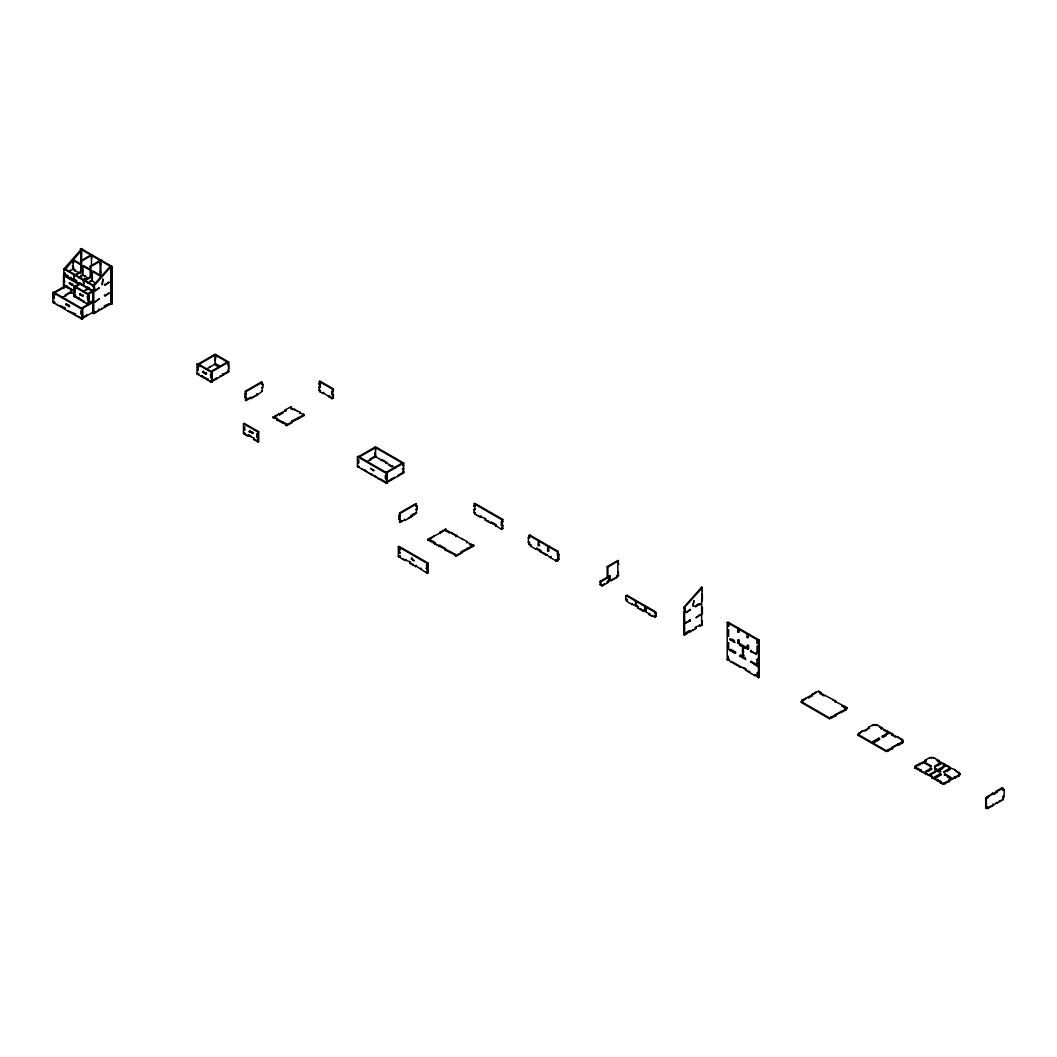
<?xml version="1.0" encoding="UTF-8"?>
<svg xmlns="http://www.w3.org/2000/svg" width="1057" height="1057" viewBox="0 0 1057 1057"><rect width="100%" height="100%" fill="white"/><g stroke="black" fill="none" stroke-linecap="round" stroke-linejoin="round"><path stroke-width="1.5" d="M63.856 288.614L63.856 268.993L81.614 248.91M63.856 269.812L64.569 270.222L82.314 249.32M95.104 290.318L95.104 291.137L99.358 287.848L95.104 290.318L94.39 286.619L92.976 286.619L92.976 285.8L110.721 265.717M90.77 255.014L80.187 248.91L80.9 248.501L112.148 266.536L112.148 303.755L111.434 304.165L111.434 266.126L93.677 286.209L63.856 268.993M690.274 630.976L689.56 630.567L690.274 631.795L690.274 630.976L686.019 634.266L683.879 634.676L683.879 611.382L685.306 611.382L685.306 608.105L683.879 608.105L683.879 607.286L701.637 587.19L702.35 587.6L701.637 600.31L702.35 600.72L702.35 594.166L701.637 593.757M702.35 587.6L683.879 608.105M80.187 273.499L73.092 269.403L73.092 260.379L73.805 259.969L80.345 263.748M73.805 262.44L72.378 262.44M64.569 269.403L65.283 268.993L93.677 285.39L93.677 313.599L92.976 313.189L92.976 289.909L93.677 290.318M64.569 270.222L65.283 268.993M91.483 254.605L80.834 260.749L81.534 261.158L92.197 255.014L91.483 258.701M73.805 267.355L72.378 267.355M63.856 273.089L65.283 273.089M69.537 270.632L73.805 268.993L75.219 269.812M74.505 291.706L63.499 285.35L63.499 275.507L64.213 275.097L78.773 283.342M78.694 277.568L82.961 275.097L82.961 266.087L83.675 265.677L89.858 269.244M64.569 274.318L68.124 275.56M73.726 275.507L74.439 279.207L73.726 275.507L80.834 271.411L80.9 249.32M83.807 280.515L90.202 276.828L90.202 266.166L100.851 260.009M75.153 275.507L81.534 271.821L81.614 249.729M90.202 266.166L90.915 266.575L101.564 260.432M63.499 285.35L64.213 284.941M64.001 285.641L64.715 285.231L64.715 286.051M52.85 292.485L53.563 292.076L82.671 308.882L82.671 318.725L81.97 319.135L52.85 302.328L52.85 292.485L81.97 309.291L82.671 308.882M72.206 284.637L72.206 285.456L69.366 282.999L72.907 284.227M54.052 292.366L64.847 286.13M69.366 283.818L70.066 282.589M54.766 292.776L66.908 285.76M67.41 275.969L67.41 276.789L76.646 280.475M85.155 275.56L84.454 276.789M92.329 271.49L93.042 271.081L102.199 276.379L101.498 276.789L92.329 271.49L92.329 280.515L88.075 282.972M76.646 281.294L75.932 281.704L75.932 280.885M54.052 295.643L54.052 298.92L53.352 295.233L54.766 295.233M84.454 278.837L86.225 278.625L83.384 280.264M73.805 286.381L74.505 285.971L89.065 294.375L89.065 304.218L88.352 304.627L73.805 296.211L73.805 286.381L88.352 294.784L89.065 294.375M78.773 283.514L78.059 283.923L63.499 275.507M79.13 283.553L79.83 283.144L79.13 282.734M75.007 286.249L80.398 283.144M84.52 280.924L90.915 277.238L90.915 266.575M75.721 286.658L81.112 283.553M112.148 266.536L111.434 266.945L100.851 260.841L100.851 275.6L100.151 276.009M52.85 302.328L53.563 301.919M74.334 289.962L73.62 291.19L74.334 290.781L65.415 285.641M75.007 289.539L75.007 292.815L74.294 289.129L75.721 289.129M54.766 301.8L53.352 302.619L53.352 301.8L54.052 302.21M62.244 297.479L71.665 292.036M110.721 269.812L111.434 269.403M54.766 302.619L54.052 303.029L54.052 301.377M65.415 296.462L65.983 295.313L65.283 294.903L70.251 292.036L75.219 294.903M110.721 273.089L111.434 272.68M56.893 304.667L57.607 304.257M81.614 284.98L81.614 284.161L87.295 287.438L87.995 287.028M73.805 296.211L74.505 295.801L74.505 285.971M87.995 287.848L87.295 288.257L87.295 287.438M74.294 296.502L74.294 295.683L75.721 295.683M83.186 291.375L89.422 287.768M92.976 285.8L93.677 285.39M79.658 293.859L80.372 293.45L79.658 294.678L79.658 293.859L83.212 295.907L79.658 294.678M60.447 305.896L59.734 306.305L59.734 305.486L65.283 307.864M90.836 289.499L90.136 289.909L90.136 289.09L92.976 290.728L94.39 289.909M65.983 304.165L69.537 305.407L68.824 306.636L69.537 306.226L65.983 304.165L68.824 306.636M65.983 304.997L66.697 303.755M78.945 297.546L78.231 298.774L78.945 298.365M83.212 295.088L82.499 296.317M110.721 279.656L111.434 279.246M87.863 293.674L91.906 291.336M93.967 290.966L88.563 294.084L89.065 304.218M105.039 284.571L109.307 282.113L105.039 285.39L104.339 284.161M65.283 308.684L64.569 309.093L64.569 308.274M87.863 296.951L87.863 300.241L87.15 296.541L88.563 296.541M67.41 310.732L75.787 313.929M110.721 286.381L111.434 285.971M84.626 301.655L83.913 302.064L83.913 301.245L75.721 296.502L75.007 296.911L75.007 296.092M87.15 303.927L87.15 303.108L87.863 303.518L93.544 300.241M93.544 301.06L87.863 304.337L87.863 303.518M81.468 308.195L92.263 301.958M92.976 302.368L82.182 308.604L82.671 318.725M105.039 295.392L109.307 292.934L105.039 296.211L104.339 294.982M110.721 292.934L111.434 292.525M81.468 311.471L81.468 314.748L80.755 311.062L82.182 311.062M110.721 299.66L111.434 299.25M93.399 311.96L81.468 318.844L80.755 317.615L80.755 318.434L87.15 314.748L87.15 315.567M92.976 313.189L95.104 312.78L99.358 309.503L99.358 310.322L98.658 309.912M105.039 306.226L105.039 307.045L104.339 306.636L104.339 305.817L109.307 303.755L109.307 304.588L108.594 304.165M110.721 302.936L111.434 302.527M93.677 313.599L111.434 303.346L112.148 303.755M197.038 364.084L197.738 363.674L212.298 372.077L212.298 381.921L211.598 382.33L197.038 373.927L197.038 364.084L211.598 372.487L212.298 372.077M198.24 363.965L215.139 354.201L228.708 362.036L228.708 371.879L211.096 382.039L210.383 380.811L210.383 381.63L211.096 381.22M198.954 364.374L215.139 355.02L215.139 364.863L217.293 366.105M198.24 367.241L198.24 370.518L197.527 366.832L198.954 366.832M215.139 357.491L215.853 357.081L215.139 360.767M197.038 373.927L197.738 373.517M198.24 373.808L197.527 374.218L197.527 373.398L198.24 374.627L198.954 373.398M206.419 369.078L215.853 363.634M206.445 373.623L205.732 374.033L206.445 372.804L206.445 373.623L202.891 371.575L202.891 372.394L203.605 371.166M214.426 363.634L219.09 365.497M202.178 376.081L201.477 376.49L201.477 375.671L207.159 378.948L207.859 378.538M211.096 371.39L227.281 362.036M211.81 371.8L228.708 362.036M211.096 374.667L211.096 377.944L210.383 374.257L211.81 374.257M227.995 364.903L228.708 364.493L227.995 364.084M207.859 379.357L207.159 379.767L207.159 378.948M219.816 376.186L223.027 375.156L223.027 374.337L228.708 371.06L227.995 370.65M262.281 382.238L246.096 391.592L245.383 400.193L246.096 400.603L246.096 397.326L244.669 397.326L245.383 391.182L261.568 381.828L262.281 384.695L262.995 384.286L262.995 387.575L261.568 387.575M244.669 397.326L246.096 397.326M246.625 399.48L249.108 398.04M246.096 400.603L251.064 397.736L251.064 398.555L250.35 397.326L251.064 397.736M251.606 397.432L257.313 394.948L262.281 391.262L262.281 387.985M251.064 398.555L257.313 394.948M243.956 433.819L243.956 433L244.669 433.41L243.467 433.529L243.467 423.685L244.167 423.276L258.727 431.692L258.727 441.522L258.014 441.932L257.525 440.003M320.509 383.876L319.795 387.575L319.095 383.876L319.795 381.009L333.365 388.844L333.365 391.301L331.938 391.301L331.938 394.578L333.365 394.578L333.365 397.868L331.938 398.687L323.032 392.715L323.032 393.534L323.746 392.306M319.095 383.876L319.795 383.466M319.795 390.852L319.795 391.671L320.509 391.262L320.509 390.443L319.095 390.443L319.095 387.166L320.509 387.166M243.467 433.529L244.167 433.119M286.632 424.016L285.932 424.425L286.632 425.654L286.632 424.016L274.49 417.832L273.789 418.242L273.076 417.013L285.72 410.526L285.72 411.345L285.007 410.116L290.688 406.839L291.402 408.068L290.688 408.478L290.688 406.839M319.095 390.443L319.795 390.033M249.32 431.177L252.874 432.405L252.874 433.225L249.32 431.996L249.32 431.177L252.874 433.225M244.669 432.59L244.669 434.229L254.288 438.14M273.076 417.832L277.33 415.375M291.402 407.249L290.688 407.658L300.307 412.402L299.593 413.631M249.32 431.996L250.033 430.767M278.757 413.723L279.471 414.952L283.21 412.798M248.606 434.863L247.906 436.092L248.606 434.863L251.447 436.501M252.874 432.405L252.161 433.634M274.49 417.832L274.49 417.013L277.727 418.876L277.013 420.105L277.727 419.695M243.467 423.685L258.014 432.102L258.727 431.692M319.095 381.418L332.651 389.253L333.365 388.844M331.938 391.301L333.365 391.301M256.811 437.136L258.238 437.136L258.238 433.859L256.811 433.859L256.811 437.136L258.238 437.136M253.588 438.549L253.588 439.368L257.525 440.822M300.307 412.402L299.593 412.811L304.244 414.674L304.244 415.493L285.932 425.244M328.714 395.992L329.427 395.582M331.938 394.578L333.365 394.578M277.013 420.105L286.632 424.835M328.714 396.811L329.427 396.401M253.588 439.368L256.811 441.245L258.238 440.412L257.525 441.654M291.613 421.148L292.313 422.377L291.613 421.148L304.244 414.674M286.632 425.654L292.313 422.377M357.438 456.69L358.151 456.28L387.258 473.1L387.258 482.93L386.558 483.34L357.438 466.533L357.438 456.69L386.558 473.51L387.258 473.1M358.64 456.571L375.552 446.82L403.668 463.045L403.668 472.889L386.056 483.062L385.343 481.833L385.343 482.653M359.354 456.981L375.552 447.64L375.552 457.47M395.358 468.092L374.839 456.241L369.871 459.108L370.571 460.35M357.438 466.533L358.151 466.124M366.832 461.684L376.252 456.241M359.354 466.824L358.64 467.234L357.94 466.005L357.94 466.824M361.481 468.872L362.194 468.462M381.934 459.518L381.22 460.76M365.035 470.101L364.321 470.51L364.321 469.691L369.157 473.298L372.711 474.527L371.998 474.937M392.451 465.595L391.737 466.824L388.897 465.186M375.552 476.165L374.839 476.575L374.839 475.756L379.661 479.363M386.056 472.4L402.241 463.045M403.668 463.045L386.77 472.809L387.258 482.93M386.77 478.544L385.343 478.544L385.343 475.267L386.77 475.267M402.241 468.793L403.668 468.793L402.955 468.383M386.056 482.243L394.776 477.209M416.445 504.044L400.259 513.398L399.546 521.999L400.259 522.422L400.259 519.132L398.833 519.132L399.546 512.989L415.745 503.634L416.445 506.514L415.745 506.105L417.158 506.105L417.158 509.382L415.745 509.382L417.158 509.382M416.445 506.514L417.158 506.105M398.833 519.132L400.259 519.132M399.546 521.999L402.03 520.572M412.005 514.812L414.503 513.372M400.259 522.422L405.227 519.542L405.227 520.361L404.514 519.132M408.266 517.798L411.477 516.754L416.445 513.068L416.445 509.791M405.227 520.361L411.477 516.754M398.833 556.854L398.833 556.035L400.259 556.035L398.344 556.563L398.344 546.733L399.057 546.324L428.164 563.13L428.164 572.973L426.962 573.092L426.962 571.454L426.248 572.683L415.745 565.799L415.745 566.618L416.445 565.389L415.745 565.799M473.972 506.105L475.386 506.105L473.972 506.105L474.685 503.224L502.802 519.463L502.802 521.92L501.375 521.92L501.375 525.21L502.802 525.21L502.802 528.487L501.375 529.306L490.871 522.422L490.871 523.241L491.584 521.999L490.871 522.422M398.833 549.481L400.259 549.481L398.833 549.481L398.833 552.758L400.259 552.758L398.833 552.758M473.972 509.382L475.386 509.382L473.972 509.382L473.972 512.658L475.386 512.658L473.972 512.658M456.069 555.467L444.852 549.799L445.565 548.57L439.884 545.293L439.17 545.703L427.953 540.048L427.953 539.229L440.597 532.741L439.884 532.332L440.597 533.574M439.884 532.332L445.565 529.055L446.279 530.284L445.565 530.693L445.565 529.055M398.344 556.563L399.057 556.154M427.953 540.048L432.221 537.59M441.298 532.332L444.138 530.693M446.279 529.465L445.565 529.874L456.783 535.529L456.069 536.771M399.546 555.625L399.546 557.264L400.259 556.854M474.685 513.068L474.685 513.887L475.386 513.477M402.387 558.902L410.763 562.099M477.526 515.525L485.903 518.723M399.546 557.264L405.227 560.54L405.941 559.312M429.38 540.048L429.38 539.229L435.048 542.505L434.348 543.734L435.048 543.324M474.685 513.887L480.367 517.164L481.067 515.935M411.477 558.413L412.19 558.004L411.477 559.232L411.477 558.413L414.318 560.871L411.477 559.232M456.069 535.952L456.783 535.529M410.063 562.509L410.063 563.328L413.604 564.557L412.904 564.966M434.348 543.734L456.069 554.648L456.069 556.286L455.369 555.876L456.069 554.648M485.189 519.132L485.189 519.952L488.744 521.18L488.03 521.59M466.586 542.836L467.3 541.607L451.96 533.574L451.96 532.741M444.852 549.799L445.565 549.389M473.972 503.634L502.088 519.872L502.802 519.463M398.344 546.733L427.451 563.54L428.164 563.13M420.567 568.587L421.281 568.177M426.248 568.587L427.675 568.587L426.248 568.587L426.962 564.887L427.675 565.297L427.675 572.683L426.962 573.092M467.3 541.607L466.586 542.016L473.681 545.293L473.681 546.112L455.369 555.876M495.693 525.21L496.407 524.8M501.375 521.92L502.802 521.92M420.567 569.406L421.281 568.996M427.675 565.297L426.248 565.297M495.693 526.029L496.407 525.62M501.375 525.21L502.802 525.21M473.681 545.293L461.05 551.767L461.75 552.996L456.069 556.286M501.375 529.306L501.375 528.487L502.802 528.487M426.248 572.683L427.675 571.863L426.962 571.454M529.081 535.45L529.782 535.04L538.951 540.338L538.951 545.663L539.651 545.253L538.238 545.253L538.238 540.748L529.081 535.45L529.081 537.907L529.782 535.04M531.209 544.884L529.081 544.474L528.368 542.426L528.368 537.498L529.782 537.498M528.368 542.426L529.081 542.016M529.081 544.474L529.782 542.426M538.238 540.748L538.951 540.338M530.495 545.293L530.495 546.112L531.209 545.703M536.176 549.389L536.89 548.16L536.176 549.389L530.495 546.112M548.319 545.742L539.651 540.748L538.951 541.158L547.605 546.152L548.319 545.742L548.319 551.08L549.032 546.152L548.319 546.561L557.475 551.846L558.188 551.437L557.475 554.317L557.475 551.846M536.176 548.57L540.431 551.86L541.144 551.437M547.605 546.152L547.605 550.671L549.032 550.671M540.431 551.86L546.112 555.136L546.826 554.727M550.38 556.775L551.093 556.365L551.093 557.184L550.38 557.594L546.112 554.317L546.112 555.136M558.188 554.727L558.902 554.317L558.902 559.232L557.475 559.232L557.475 560.871L558.188 560.461L557.475 554.317M556.775 559.642L556.061 560.871L556.775 559.642L558.188 560.461M557.475 559.232L558.902 559.232M607.894 581.786L607.194 581.376L608.607 580.557L609.321 575.629L609.321 580.967L607.894 582.605L602.213 585.882L600.085 584.653L600.085 581.376L607.194 577.267L607.194 566.618L617.843 560.461L618.556 564.147L617.843 564.557L617.843 575.219L616.416 576.039L617.129 576.448L618.556 575.629L617.843 571.943M607.194 566.618L607.894 567.028L618.556 560.871M609.321 580.148L610.034 580.557L610.034 576.039L608.607 576.039M600.085 581.376L600.799 581.786L607.894 577.677L607.894 567.028M617.843 572.762L618.556 572.352M600.085 584.653L601.512 584.653L601.512 585.472L604.353 583.834M601.512 584.653L600.799 585.063L600.799 581.786M610.034 580.557L611.448 579.738L611.448 580.557L610.735 580.148M612.162 579.328L617.129 577.267L617.129 576.448M611.448 580.557L617.129 577.267M626.365 599.821L626.365 600.64L627.078 600.231L627.078 599.411L625.652 599.411L625.652 596.135L627.078 595.316L655.472 611.712L656.186 616.218L654.772 617.037L651.931 615.399L651.931 616.218L652.631 615.808M625.652 596.135L627.078 596.135L627.078 595.316M625.652 599.411L627.078 599.411M635.521 601.829L636.235 601.42L636.235 605.516L636.948 605.106L635.521 605.106L635.521 601.829L636.948 601.829M626.365 600.64L629.206 603.098L632.76 604.327M632.046 604.736L632.046 603.917L637.728 607.207L637.728 608.026L638.441 607.616M637.728 608.026L643.409 611.303L644.109 610.074M644.902 610.523L646.316 610.523L646.316 607.247L644.902 607.247L644.902 610.523L646.316 610.523M639.855 608.436L649.09 613.76L649.791 613.351M649.09 613.76L649.09 614.579L649.791 614.17M626.365 596.544L626.365 595.725L654.772 612.122L655.472 611.712M654.772 612.122L654.772 612.941L655.472 612.532M654.772 612.941L656.186 612.941M654.772 617.037L654.772 616.218L656.186 616.218M701.637 594.576L702.35 594.166M683.879 611.382L685.306 611.382M702.35 600.72L701.637 601.129L701.637 613.602L702.35 614.011L702.35 607.445L701.637 607.035M695.242 606.467L700.21 603.6L700.21 604.419L695.242 606.467L698.082 604.009M690.274 610.153L686.019 612.611L690.274 609.334L690.274 610.153L689.56 609.744M701.637 607.854L702.35 607.445M690.274 620.155L685.306 623.022L690.274 620.974L689.56 619.746L690.274 620.974M700.21 615.24L695.955 617.698L700.21 614.421L700.21 615.24L699.509 614.83M702.35 614.011L701.637 614.421L701.637 624.423L702.35 624.832L701.637 620.327M701.637 621.146L702.35 620.736M689.56 630.567L685.306 633.037L686.019 633.447M683.879 634.676L686.019 634.266M695.955 627.699L695.955 628.519L695.242 628.109L695.242 627.29L700.21 625.242L700.21 626.061L699.509 624.832M690.274 631.795L695.955 628.519M700.21 626.061L702.35 624.832M727.203 622.454L728.617 622.454L727.203 622.454L727.203 659.674L729.33 659.264M727.916 622.864L728.617 626.55L729.33 622.864L738.486 628.149L738.486 632.258L739.2 628.558L738.486 628.968L747.154 633.975L747.867 633.566L747.867 637.662L748.581 633.975L747.867 634.385L757.023 639.67L757.737 639.26L757.737 643.356L758.45 642.947L757.023 642.947L757.023 639.67M728.617 623.273L737.786 628.558L738.486 628.149M737.786 628.558L737.786 631.835L739.2 631.835M730.043 639.67L735.011 642.537L730.043 638.851L730.043 639.67L730.757 639.26M747.154 633.975L747.154 637.252L748.581 637.252M737.786 643.317L739.2 643.317L739.2 640.04L737.786 640.04L737.786 643.317L739.2 643.317M745.661 647.875L745.661 648.694L739.979 645.417L739.979 644.598L740.693 644.189L746.374 647.465M735.725 652.962L730.043 649.672L730.043 650.491L730.757 649.262L735.725 652.143M739.979 645.417L740.693 644.189M759.151 640.08L757.737 640.08L759.151 640.08L759.151 677.312L758.45 677.722L757.737 672.384M743.89 648.575L742.463 648.575L742.463 655.129L743.89 655.129L742.463 655.129M727.203 659.674L727.916 659.264L730.757 661.735L739.979 667.059L740.693 666.65M747.154 648.734L748.581 648.734L748.581 645.457L747.154 645.457L747.154 648.734L748.581 648.734M743.177 652.261L743.89 651.852M739.979 655.419L745.661 658.696L745.661 659.515L739.979 656.238L739.979 655.419L744.947 657.467M730.757 661.735L731.457 661.325M739.979 656.238L740.693 655.01M758.45 646.237L757.023 646.237L757.023 652.79L758.45 652.79L757.023 652.79M750.629 651.561L756.31 654.019L750.629 650.742L750.629 651.561L751.342 650.332M756.31 653.2L755.61 654.428M750.629 661.563L756.31 664.021L755.61 665.249L756.31 664.84L750.629 661.563L755.61 665.249M750.629 662.382L751.342 661.154M757.023 659.515L758.45 659.515L757.023 659.515L757.023 666.082L758.45 666.082L757.023 666.082M739.979 667.059L739.979 666.24L745.661 669.517L745.661 670.336L746.374 669.927M758.45 672.794L757.023 672.794L757.023 676.084L757.737 675.674M745.661 670.336L754.896 675.674L755.61 675.264M757.737 677.312L759.151 677.312M801.761 700.263L802.474 701.504L801.761 700.263L815.964 692.89L815.964 692.071L818.805 691.252L820.932 692.48L820.232 693.709L820.932 692.48M811.71 694.528L812.41 695.757L811.71 694.528L815.964 692.071M820.232 692.89L835.849 701.095L835.136 702.324L835.136 701.504L847.212 707.648L847.212 708.467L835.136 714.624L835.849 715.853L829.454 718.72L801.047 702.324L806.029 698.624M808.156 698.215L810.996 696.576M835.136 701.504L835.849 701.095M841.729 706.129L847.212 708.467M801.047 701.504L829.454 717.901L845.798 710.106L845.085 708.877L845.798 710.106M845.085 708.877L847.212 707.648M858.575 733.888L862.829 730.612L863.543 731.021L869.224 727.744L869.224 728.564L868.51 727.322L872.778 724.864L877.033 724.864L882.014 727.744L881.3 728.973L882.014 727.744M903.312 741.684L901.885 740.851L902.599 739.623L901.885 740.032L903.312 741.684L897.631 744.141L891.949 747.418L892.663 748.647L886.268 751.514L857.861 735.117L859.288 733.479L858.575 733.069M859.988 733.069L862.829 730.612M857.861 735.117L859.288 734.298M864.97 731.021L867.81 729.383M879.516 727.124L892.663 733.888L891.949 735.117L892.663 733.888M883.784 730.4L891.236 733.888M873.135 741.472L878.816 738.196L879.516 738.605L879.516 739.424L873.848 742.701L873.135 741.472L873.848 742.701M882.357 736.148L888.039 732.858L888.752 733.267L882.357 736.967L882.357 736.148L883.071 737.376L882.357 736.967M873.135 742.291L879.516 738.605M883.071 737.376L885.911 735.738M902.599 739.623L891.949 734.298M857.861 734.298L886.268 750.695L897.631 744.96L898.344 745.37L902.599 742.912L901.885 741.684L903.312 740.851M915.388 765.863L916.089 766.272L914.675 767.911L916.089 767.091L915.388 765.863L926.038 760.538L926.038 761.357L925.324 760.128L929.592 757.671L933.846 757.671L938.814 760.538L938.114 761.767L938.814 760.538M916.802 765.863L920.356 764.634M921.77 763.815L924.611 762.176M914.675 767.091L921.07 769.972L920.356 771.2L921.07 769.972M914.675 767.911L932.433 776.525L931.719 777.754L932.433 776.525M931.006 765.863L925.324 762.586L924.611 762.995L931.006 766.682L931.006 765.863L930.292 767.091M928.799 771.161L931.64 768.69L930.94 768.28L925.258 771.57L925.972 771.98M938.035 765.823L940.875 763.365L940.162 762.956L934.48 766.233L935.194 766.642M925.258 772.39L931.64 768.69M934.48 767.052L940.875 763.365M935.273 768.333L934.56 768.743L940.241 772.02L940.955 771.61L935.273 768.333L935.273 769.152M949.477 766.682L948.763 767.911L949.477 766.682L936.33 759.917M920.356 771.2L940.955 781.44L940.241 782.682L940.955 781.44M943.082 764.634L954.445 769.562L959.412 773.248M929.935 774.266L935.617 770.989L936.33 771.399L929.935 775.098L929.935 774.266L930.649 775.508M939.171 768.941L944.852 765.664L945.566 766.074L939.171 769.76L939.171 768.941L939.884 770.17L939.171 769.76M939.884 770.17L942.725 768.531M940.307 773.698L941.021 774.926L940.307 773.698L934.626 776.974L935.339 777.384M947.416 771.24L950.256 768.783L949.543 768.373L943.861 771.65L944.575 772.059M934.626 777.793L941.021 774.107M943.861 772.469L950.256 768.783M936.753 777.384L939.594 775.746M944.496 774.477L945.209 774.068L950.89 777.344L950.177 778.573L950.89 778.163L944.496 774.477L944.496 775.296L945.209 774.068M931.719 777.754L943.082 783.501L959.412 775.706L958.699 774.477L959.412 775.706M958.699 772.839L959.412 772.429M948.763 780.211L949.477 781.44L948.763 780.211L960.126 774.477L954.445 769.562M958.699 774.477L960.126 773.658M940.241 782.682L943.082 784.32L949.477 781.44M996.341 802.765L997.055 803.175L997.055 802.355L993.501 805.223L985.692 808.09L985.692 798.088L992.787 793.173L993.501 794.402L992.787 793.173M996.341 791.125L1002.023 787.848L1003.437 788.667L1003.437 790.385L1002.736 788.258L997.055 791.534L996.341 791.125L996.341 791.944L997.055 792.354L997.055 791.534M987.106 796.449L987.819 796.859L996.341 791.944M985.692 798.088L987.819 797.678L987.819 796.859M993.501 794.402L997.055 792.354M1003.437 788.667L1002.023 788.667L1002.023 787.848M1002.736 789.975L1004.15 789.975L1004.15 796.529L1002.736 796.529L1003.437 798.669L1003.437 796.938M1003.437 790.385L1004.15 789.975M985.692 808.09L987.106 807.271L987.819 808.499L987.106 807.271M999.182 801.127L1002.736 799.898L1003.437 798.669M987.819 808.499L993.501 805.223M997.055 803.175L1002.736 799.898M700.923 587.6L701.637 588.009M702.35 590.889L701.637 587.19M701.637 597.033L702.35 597.443M739.2 628.558L747.867 633.566M748.581 633.975L757.737 639.26M319.095 387.166L319.795 387.575M695.242 605.648L695.955 606.877M332.651 397.445L333.365 397.868M701.637 610.312L702.35 610.721M80.9 252.597L81.614 253.006M100.151 263.708L100.851 264.118M737.786 631.835L738.486 632.258M747.154 637.252L747.867 637.662M757.023 642.947L757.737 643.356M330.497 397.022L332.651 398.278L332.651 394.988M319.795 391.671L323.032 393.534M618.556 564.147L617.843 560.461M80.9 255.873L81.614 256.283M683.879 607.286L684.592 610.972M100.151 271.9L100.851 272.31M731.999 639.155L734.483 640.595M1003.437 796.119L1004.15 796.529M739.979 644.598L746.374 648.285M73.092 260.379L80.94 264.924M82.961 266.087L90.453 270.407M617.843 575.219L618.556 575.629M901.357 739.728L897.631 736.755M821.54 694.475L824.183 695.995M893.191 735.831L895.675 737.271M958.699 773.658L960.126 774.477M940.875 764.185L940.162 762.956M950.256 769.602L949.543 768.373M901.885 742.503L902.599 742.912M82.248 270.182L82.961 270.592M91.629 275.6L92.329 276.009M72.378 265.717L73.092 266.126M609.321 575.629L610.034 576.039M80.834 271.411L81.534 271.821M90.202 276.828L90.915 277.238M868.51 727.322L869.224 727.744M925.324 760.128L926.038 760.538M607.194 577.267L607.894 577.677M685.306 622.203L686.019 623.432M88.709 278.427L82.248 274.688L82.248 265.677M987.106 797.269L987.819 797.678M86.938 278.216L87.652 278.625M80.834 275.507L81.534 276.749M90.202 280.924L90.915 281.334M730.043 650.491L735.011 653.371L735.011 652.552M549.032 546.152L558.188 551.437M608.607 580.557L609.321 580.967M692.401 629.747L693.115 630.157M934.56 769.562L938.814 772.02M947.336 776.935L950.177 778.573M214.426 354.61L227.995 362.445L228.708 367.783L227.995 371.469L228.708 371.879M992.787 803.994L993.501 804.403M558.188 553.908L558.902 554.317M607.194 582.196L607.894 582.605M879.516 739.424L878.816 738.196M931.64 769.509L930.94 768.28M262.995 384.286L261.568 384.286L262.281 384.695M402.955 465.093L403.668 465.516L402.955 465.926L402.955 463.455L374.839 447.23L375.552 450.097M528.368 537.498L529.081 537.907M835.136 715.444L835.849 715.853M891.949 748.237L892.663 748.647M538.238 545.253L538.951 545.663M547.605 550.671L548.319 551.08M375.552 453.374L374.839 452.964L374.839 456.241M64.569 275.15L92.976 291.547M492.787 522.7L495.205 524.1M538.304 548.979L541.144 550.618M635.521 605.106L638.441 606.797M654.772 616.218L655.472 616.627L655.472 613.351M743.533 667.469L746.374 669.107M86.225 288.799L86.938 290.028M383.149 460.218L386.77 462.305L386.056 463.547M402.955 471.66L403.668 472.069L397.987 475.346L397.987 476.165M501.375 528.487L502.088 528.896L502.088 525.62M542.571 552.269L545.412 553.908M556.061 560.051L557.475 560.871M732.778 662.078L739.372 665.884M747.695 670.693L750.325 672.212M757.023 676.084L754.896 674.855L754.896 675.674M111.434 304.165L110.721 303.755L110.721 266.536M261.568 390.852L262.281 391.262M304.244 415.493L303.544 414.265M403.668 472.889L402.955 469.202M485.189 519.952L490.871 523.241M550.38 557.594L556.061 560.871M649.09 614.579L651.931 616.218M290.688 408.478L292.842 409.72M64.001 278.255L64.715 281.955L64.001 281.545M76.857 285.681L77.557 286.09M69.366 282.999L72.907 285.046M209.458 366.502L210.171 366.911M222.314 373.927L223.027 374.337M257.313 394.129L256.6 393.719L256.6 394.538M285.007 410.116L285.72 410.526M64.001 284.822L64.715 285.231M92.831 301.47L93.677 301.958M245.383 391.182L246.096 391.592M101.498 308.274L102.199 308.684M98.658 309.093L99.358 309.503M245.383 393.64L246.096 394.05M244.669 394.05L245.383 394.459M216.064 378.353L216.777 378.763L216.777 377.944L211.81 380.811L212.298 381.921M391.024 479.363L391.737 479.772L391.737 478.953M374.125 470.431L370.571 468.383L373.412 470.841L373.412 470.021M202.891 372.394L205.732 374.033M94.39 311.551L95.104 311.96M386.056 481.411L386.77 481.833M92.831 312.291L93.677 312.78M273.076 417.013L273.789 418.242M380.375 478.953L384.629 481.411M80.041 317.206L75.073 315.158L75.073 314.339M415.745 512.658L416.445 513.068M473.681 546.112L472.981 544.884M445.565 530.693L449.82 533.164M469.427 544.474L472.268 546.112L472.268 545.293M411.477 515.935L410.763 515.525L410.763 516.345M399.546 512.989L400.259 513.398M399.546 515.446L400.259 515.856M398.833 515.856L399.546 516.265M461.05 552.586L461.75 552.996M427.953 539.229L428.666 540.457M244.669 434.229L247.906 436.092M398.833 556.035L399.546 556.444M426.248 571.863L426.962 572.273M410.063 563.328L415.745 566.618M986.392 798.497L986.392 808.499M955.145 777.344L955.145 778.163M954.445 776.935L954.445 777.754M945.209 783.092L945.209 783.911M944.496 782.682L944.496 783.501M943.795 763.405L943.795 764.224M943.082 783.501L943.082 784.32M938.114 769.972L938.114 770.791M938.114 779.802L938.114 780.621M937.4 780.211L937.4 781.031M935.617 770.989L935.617 771.808M934.56 771.61L934.56 772.429M933.846 757.671L933.846 758.49M931.719 757.261L931.719 758.08M929.592 757.671L929.592 758.49M926.751 773.248L926.751 774.068M926.038 773.658L926.038 774.477M919.643 763.405L919.643 764.224M918.229 768.333L918.229 769.152M917.516 768.743L917.516 769.562M898.344 744.551L898.344 745.37M897.631 744.141L897.631 744.96M888.395 750.285L888.395 751.104M887.695 749.875L887.695 750.695M886.982 730.612L886.982 731.431M886.268 731.021L886.268 731.84M886.268 750.695L886.268 751.514M877.746 738.803L877.746 739.623M877.033 724.864L877.033 725.683M874.905 724.455L874.905 725.274M872.778 724.864L872.778 725.683M845.085 706.42L845.085 707.239M844.371 706.829L844.371 707.648M841.531 711.744L841.531 712.563M840.817 711.335L840.817 712.154M833.008 699.443L833.008 700.263M831.595 717.492L831.595 718.311M830.881 717.082L830.881 717.901M829.454 717.901L829.454 718.72M818.805 691.252L818.805 692.071M758.45 639.67L758.45 677.722M757.737 645.827L757.737 653.2M757.737 659.106L757.737 666.491M747.867 645.047L747.867 649.143M743.177 648.166L743.177 655.538M738.486 639.63L738.486 643.726M728.617 659.674L727.916 655.987L727.916 660.096M684.592 611.792L684.592 635.085M645.602 606.837L645.602 610.933M643.409 610.484L643.409 611.303M602.213 585.063L602.213 585.882M502.088 519.872L502.088 524.8M480.367 516.345L480.367 517.164M474.685 506.514L474.685 509.791M468 548.57L468 549.389M467.3 548.16L467.3 548.979M462.464 538.819L462.464 539.638M450.388 551.358L450.388 552.177M449.687 551.767L449.687 552.586M439.884 545.293L439.884 546.112M439.17 545.703L439.17 546.522M433.634 535.952L433.634 536.771M427.451 563.54L427.451 573.383M426.962 564.887L426.962 568.996M405.227 559.721L405.227 560.54M399.546 549.059L399.546 553.168M386.558 473.51L386.558 483.34M386.056 475.676L386.056 478.953M332.651 389.253L332.651 394.169M331.938 397.868L331.938 398.687M298.563 417.951L298.563 418.77M297.863 417.541L297.863 418.361M297.466 410.75L297.466 411.569M294.626 409.112L294.626 409.931M283.408 422.153L283.408 422.972M282.695 422.562L282.695 423.381M279.471 414.133L279.471 414.952M258.014 432.102L258.014 441.932M257.525 433.449L257.525 437.545M256.811 440.412L256.811 441.245M218.376 365.907L218.376 366.726M211.598 372.487L211.598 382.33M100.151 275.19L100.151 260.432L91.483 255.424L91.483 265.267M94.39 282.523L91.629 280.105L91.629 271.081M93.333 290.107L93.333 312.581M88.352 294.784L88.352 304.627M81.97 309.291L81.97 319.135M74.505 270.222L74.505 271.041M70.964 277.198L70.251 278.427L70.251 277.608M70.964 289.169L70.964 293.265M70.251 271.041L70.251 271.86M70.251 311.551L70.251 312.37M67.939 287.094L67.939 287.914M64.569 273.499L64.569 275.309M64.569 285.152L64.569 285.971M102.912 279.246L102.199 284.571L102.912 279.246M99.358 298.682L95.104 301.958L99.358 298.682M693.828 600.72L693.115 606.057L693.828 600.72M728.617 629.827L727.916 629.417L727.916 635.984L728.617 636.393L728.617 629.827M728.617 643.118L727.916 642.709L727.916 649.262L728.617 649.672L728.617 643.118M83.807 281.334L83.107 280.924L83.807 284.61L83.807 281.334M358.64 459.848L357.94 459.438L358.64 463.138L358.64 459.848M244.669 426.843L243.956 426.433L244.669 430.133L244.669 426.843"/></g></svg>
